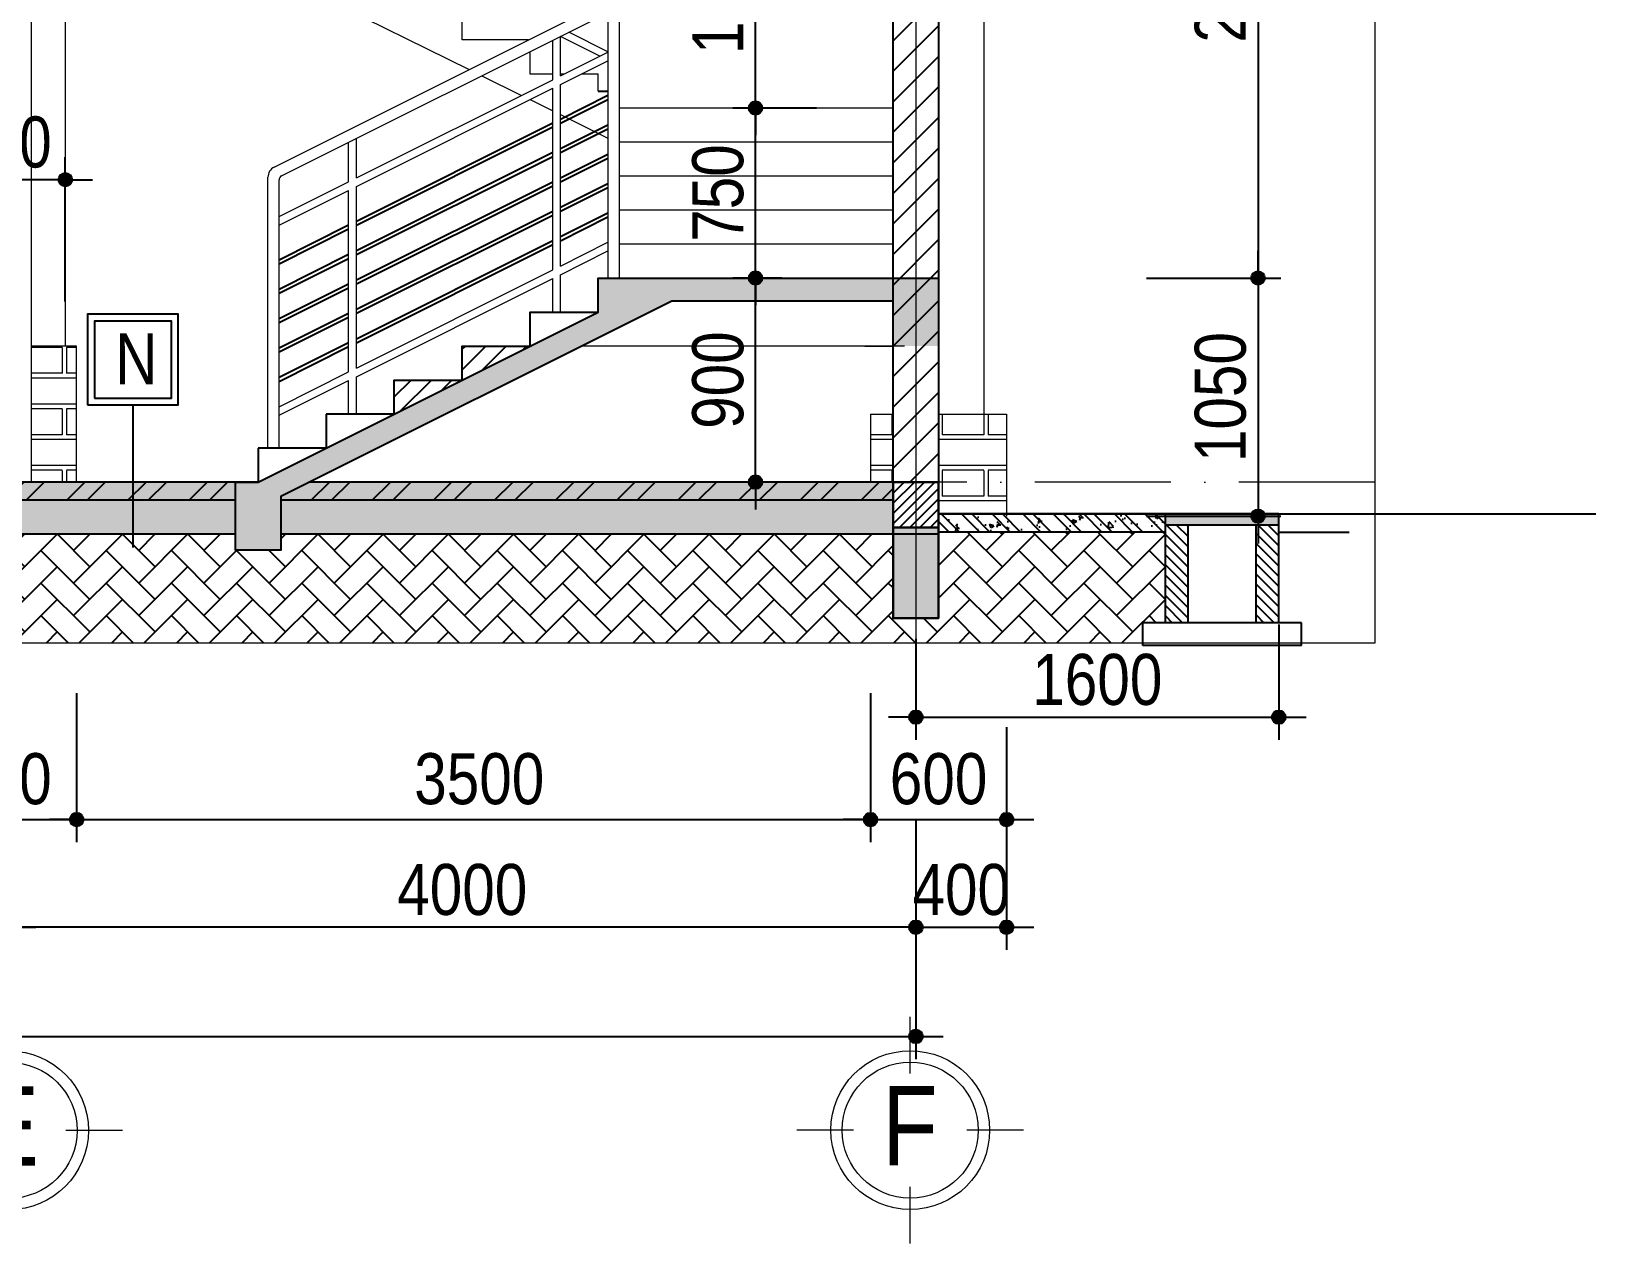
# Model space of a CAD drawing. Extents: x -79995 to 347433, y -157641 to 104789.
# Drawn here: x 83829 to 90726, y -97740 to -92392 of the extents above; entities that cross this region are included whole.
import ezdxf
from ezdxf.enums import TextEntityAlignment as Align

# ---------------------------------------------------------------- set-up
doc = ezdxf.new("R2010")
doc.units = 0
doc.linetypes.add('ACAD_ISO10W100', pattern=[18, 12, -3, 0, -3])
doc.layers.get('DEFPOINTS').update_dxf_attribs({"linetype": 'CONTINUOUS'})
for name, color, linetype in [('009', 251, 'CONTINUOUS'), ('04', 4, 'CONTINUOUS'), ('DIM', 1, 'CONTINUOUS'), ('HACTH', 8, 'CONTINUOUS'), ('TAGS', 60, 'CONTINUOUS'), ('TEXT', 7, 'CONTINUOUS'), ('TUONG', 131, 'CONTINUOUS')]:
    doc.layers.add(name, color=color, linetype=linetype)
for name, color, linetype, lineweight in [('CAY', 84, 'CONTINUOUS', 5), ('HACHT', 8, 'CONTINUOUS', 5), ('NET-THAY', 2, 'CONTINUOUS', 13), ('TEN TRUC', 3, 'CONTINUOUS', 18), ('TRUC', 24, 'CONTINUOUS', 0)]:
    doc.layers.add(name, color=color, linetype=linetype, lineweight=lineweight)
doc.styles.add('HEL-CONDENSE', font='')
doc.styles.add('HELVECONDENSE', font='')
doc.styles.get("Standard").update_dxf_attribs({"font": '', "height": 25})
doc.styles.add('VNI-HELVE-CONDENSEN', font='')
doc.styles.get('HEL-CONDENSE').set_extended_font_data('VNI-Helve-Condense')
doc.styles.get('HELVECONDENSE').set_extended_font_data('VNI-Helve-Condense')
doc.styles.get('Standard').set_extended_font_data('VNI-Helve-Condense')
doc.styles.get('VNI-HELVE-CONDENSEN').set_extended_font_data('VNI-Helve-Condense')
doc.dimstyles.new('D100', dxfattribs={"dimtxt": 225, "dimasz": 1.2, "dimexe": 100, "dimexo": 0, "dimgap": 50, "dimtad": 1, "dimdec": 0, "dimzin": 13, "dimdsep": 46, "dimtxsty": 'HEL-CONDENSE', "dimblk": 'D50', "dimcen": 0, "dimclrd": 1, "dimclre": 1, "dimclrt": 7, "dimadec": 0, "dimazin": 0, "dimtfac": 1, "dimtdec": 0, "dimtmove": 0, "dimatfit": 3, "dimldrblk": 'D50', "dimfxl": 1, "dimtolj": 1, "dimtzin": 13, "dimarcsym": 0})
doc.dimstyles.get("Standard").update_dxf_attribs({"dimtxt": 0.18, "dimasz": 0.18, "dimexe": 0.18, "dimexo": 0.0625, "dimgap": 0.09, "dimtad": 0, "dimtih": 1, "dimtoh": 1, "dimdec": 4, "dimzin": 0, "dimdsep": 46, "dimtxsty": 'Standard', "dimcen": 0.09, "dimadec": 0, "dimazin": 0, "dimtfac": 1, "dimtdec": 4, "dimtofl": 0, "dimtmove": 0, "dimatfit": 3, "dimfxl": 1, "dimtolj": 1, "dimtzin": 0, "dimarcsym": 0})
pattern_1 = [(180, (-1253396.46, -300399.76), (-3e-14, -270.968), [387.35, -19.05]), (180, (-1253396.46, -300514.06), (-3e-14, -270.968), [387.35, -19.05]), (180, (-1253498.06, -300535.25), (-3e-14, -270.968), [184.15, -19.05]), (180, (-1253498.06, -300649.55), (-3e-14, -270.968), [184.15, -19.05]), (270, (-1253396.46, -300399.76), (406.4, -7e-14), [114.3, -156.6672]), (270, (-1253377.4, -300399.76), (406.4, -7e-14), [114.3, -156.6672]), (270, (-1253498.06, -300535.25), (203.2, -4e-14), [114.3, -156.6672]), (270, (-1253479.01, -300535.25), (203.2, -4e-14), [114.3, -156.6672])]

# ---------------------------------------------------------------- blocks, each defined once
blk = doc.blocks.new('D50')
at = {"layer": 'DIM'}
blk.add_hatch(color=256, dxfattribs=at).paths.add_polyline_path([(25, 0, 1), (-25, 0, 1)])
blk.add_line((25, 0), (100, 0), dxfattribs=at)
blk.add_circle((0, 0), 25, dxfattribs=at)
blk = doc.blocks.new('*D1026')
at = {"layer": 'DEFPOINTS', "color": 0, "transparency": 16777216}
for p in [(83728.8, -95869), (87728.8, -95869), (83728.8, -96343.7)]:
    blk.add_point(p, dxfattribs=at)
at = {"layer": 'DIM', "color": 1, "lineweight": -2, "transparency": 16777216}
for p, q in [((83728.8, -95869), (83728.8, -96443.7)), ((87728.8, -95869), (87728.8, -96443.7)), ((87727.6, -96343.7), (83730, -96343.7))]:
    blk.add_line(p, q, dxfattribs=at)
at = {"layer": 'DIM', "color": 1, "lineweight": -2, "transparency": 16777216, "xscale": 1.199999999999999, "yscale": 1.199999999999999, "zscale": 1.199999999999999}
for p, rotation in [((83728.8, -96343.7), 179.9999999999992), ((87728.8, -96343.7), 359.9999999999992)]:
    blk.add_blockref('D50', p, dxfattribs=dict(at, rotation=rotation))
at = {"layer": 'DIM', "color": 7, "transparency": 16777216, "insert": (85728.8, -96178.8), "char_height": 225, "attachment_point": 5, "style": 'HEL-CONDENSE'}
blk.add_mtext('\\A1;4000', dxfattribs=at)
blk = doc.blocks.new('*D1027')
at = {"layer": 'DEFPOINTS', "color": 0, "transparency": 16777216}
for p in [(81728.8, -95869), (83728.8, -95869), (81728.8, -96343.7)]:
    blk.add_point(p, dxfattribs=at)
at = {"layer": 'DIM', "color": 1, "lineweight": -2, "transparency": 16777216}
for p, q in [((81728.8, -95869), (81728.8, -96443.7)), ((83728.8, -95869), (83728.8, -96443.7)), ((83727.6, -96343.7), (81730, -96343.7))]:
    blk.add_line(p, q, dxfattribs=at)
at = {"layer": 'DIM', "color": 1, "lineweight": -2, "transparency": 16777216, "xscale": 1.199999999999999, "yscale": 1.199999999999999, "zscale": 1.199999999999999, "rotation": 180}
blk.add_blockref('D50', (81728.8, -96343.7), dxfattribs=at)
at = {"layer": 'DIM', "color": 1, "lineweight": -2, "transparency": 16777216, "xscale": 1.199999999999999, "yscale": 1.199999999999999, "zscale": 1.199999999999999}
blk.add_blockref('D50', (83728.8, -96343.7), dxfattribs=at)
at = {"layer": 'DIM', "color": 7, "transparency": 16777216, "insert": (82728.8, -96178.8), "char_height": 225, "attachment_point": 5, "style": 'HEL-CONDENSE'}
blk.add_mtext('\\A1;2000', dxfattribs=at)
blk = doc.blocks.new('*D1030')
at = {"layer": 'DEFPOINTS', "color": 0, "transparency": 16777216}
for p in [(72828.8, -95869), (87728.8, -95869), (87728.8, -96825.3)]:
    blk.add_point(p, dxfattribs=at)
at = {"layer": 'DIM', "color": 1, "lineweight": -2, "transparency": 16777216}
for p, q in [((72828.8, -95869), (72828.8, -96925.3)), ((87728.8, -95869), (87728.8, -96925.3)), ((72830, -96825.3), (87727.6, -96825.3))]:
    blk.add_line(p, q, dxfattribs=at)
at = {"layer": 'DIM', "color": 1, "lineweight": -2, "transparency": 16777216, "xscale": 1.199999999999999, "yscale": 1.199999999999999, "zscale": 1.199999999999999, "rotation": 180}
blk.add_blockref('D50', (72828.8, -96825.3), dxfattribs=at)
at = {"layer": 'DIM', "color": 1, "lineweight": -2, "transparency": 16777216, "xscale": 1.199999999999999, "yscale": 1.199999999999999, "zscale": 1.199999999999999}
blk.add_blockref('D50', (87728.8, -96825.3), dxfattribs=at)
at = {"layer": 'DIM', "color": 7, "transparency": 16777216, "insert": (80278.8, -96660.4), "char_height": 225, "attachment_point": 5, "style": 'HEL-CONDENSE'}
blk.add_mtext('\\A1;14900', dxfattribs=at)
blk = doc.blocks.new('A$C206177D3')
at = {"layer": 'TEN TRUC', "ltscale": 1000}
for p, q in [((-36.6, 240.1), (-36.6, 490.1)), ((-286.6, -9.9), (-536.6, -9.9)), ((463.4, -9.9), (213.4, -9.9)), ((-36.6, -509.9), (-36.6, -259.9))]:
    blk.add_line(p, q, dxfattribs=at)
blk.add_circle((-36.6, -9.9), 350, dxfattribs=at)
at = {"layer": 'TEN TRUC', "color": 254, "ltscale": 1000}
blk.add_circle((-36.6, -9.9), 300, dxfattribs=at)
blk = doc.blocks.new('*D1033')
at = {"layer": 'DEFPOINTS', "color": 0, "transparency": 16777216}
for p in [(87728.8, -95869), (88128.8, -95874.9), (88128.8, -96343.7)]:
    blk.add_point(p, dxfattribs=at)
at = {"layer": 'DIM', "color": 1, "lineweight": -2, "transparency": 16777216}
for p, q in [((87728.8, -95869), (87728.8, -96443.7)), ((88128.8, -95874.9), (88128.8, -96443.7)), ((87730, -96343.7), (88127.6, -96343.7))]:
    blk.add_line(p, q, dxfattribs=at)
at = {"layer": 'DIM', "color": 1, "lineweight": -2, "transparency": 16777216, "xscale": 1.199999999999999, "yscale": 1.199999999999999, "zscale": 1.199999999999999, "rotation": 180}
blk.add_blockref('D50', (87728.8, -96343.7), dxfattribs=at)
at = {"layer": 'DIM', "color": 1, "lineweight": -2, "transparency": 16777216, "xscale": 1.199999999999999, "yscale": 1.199999999999999, "zscale": 1.199999999999999}
blk.add_blockref('D50', (88128.8, -96343.7), dxfattribs=at)
at = {"layer": 'DIM', "color": 7, "transparency": 16777216, "insert": (87928.8, -96178.8), "char_height": 225, "attachment_point": 5, "style": 'HEL-CONDENSE'}
blk.add_mtext('\\A1;400', dxfattribs=at)
blk = doc.blocks.new('*D1141')
at = {"layer": 'DEFPOINTS', "color": 0, "linetype": 'Continuous', "transparency": 16777216}
for p in [(88686.1, -90830.7), (88745.5, -93480.7), (89237.2, -93480.7)]:
    blk.add_point(p, dxfattribs=at)
at = {"layer": 'DIM', "color": 1, "linetype": 'Continuous', "lineweight": -2, "transparency": 16777216}
for p, q in [((88686.1, -90830.7), (89337.2, -90830.7)), ((89237.2, -90831.9), (89237.2, -93479.5)), ((88745.5, -93480.7), (89337.2, -93480.7))]:
    blk.add_line(p, q, dxfattribs=at)
at = {"layer": 'DIM', "color": 1, "linetype": 'Continuous', "lineweight": -2, "transparency": 16777216, "xscale": 1.199999999999999, "yscale": 1.199999999999999, "zscale": 1.199999999999999}
for p, rotation in [((89237.2, -90830.7), 90), ((89237.2, -93480.7), 270)]:
    blk.add_blockref('D50', p, dxfattribs=dict(at, rotation=rotation))
at = {"layer": 'DIM', "color": 7, "linetype": 'Continuous', "transparency": 16777216, "insert": (89072.3, -92155.7), "char_height": 225, "attachment_point": 5, "rotation": 90, "style": 'HEL-CONDENSE'}
blk.add_mtext('\\A1;2650', dxfattribs=at)
blk = doc.blocks.new('*D1142')
at = {"layer": 'DEFPOINTS', "color": 0, "linetype": 'Continuous', "transparency": 16777216}
for p in [(88745.5, -93480.7), (88745.5, -94530.7), (89237.2, -94530.7)]:
    blk.add_point(p, dxfattribs=at)
at = {"layer": 'DIM', "color": 1, "linetype": 'Continuous', "lineweight": -2, "transparency": 16777216}
for p, q in [((88745.5, -93480.7), (89337.2, -93480.7)), ((89237.2, -93481.9), (89237.2, -94529.5)), ((88745.5, -94530.7), (89337.2, -94530.7))]:
    blk.add_line(p, q, dxfattribs=at)
at = {"layer": 'DIM', "color": 1, "linetype": 'Continuous', "lineweight": -2, "transparency": 16777216, "xscale": 1.199999999999999, "yscale": 1.199999999999999, "zscale": 1.199999999999999}
for p, rotation in [((89237.2, -93480.7), 90), ((89237.2, -94530.7), 270)]:
    blk.add_blockref('D50', p, dxfattribs=dict(at, rotation=rotation))
at = {"layer": 'DIM', "color": 7, "linetype": 'Continuous', "transparency": 16777216, "insert": (89072.3, -94005.7), "char_height": 225, "attachment_point": 5, "rotation": 90, "style": 'HEL-CONDENSE'}
blk.add_mtext('\\A1;1050', dxfattribs=at)
blk = doc.blocks.new('*D1205')
at = {"layer": 'DEFPOINTS', "color": 0, "linetype": 'Continuous', "transparency": 16777216}
for p in [(87021.6, -93480.7), (87137.8, -93480.7), (87137.8, -94380.7)]:
    blk.add_point(p, dxfattribs=at)
at = {"layer": 'DIM', "color": 1, "linetype": 'Continuous', "lineweight": -2, "transparency": 16777216}
for p, q in [((87137.8, -93480.7), (86921.6, -93480.7)), ((87021.6, -94379.5), (87021.6, -93481.9)), ((87137.8, -94380.7), (86921.6, -94380.7))]:
    blk.add_line(p, q, dxfattribs=at)
at = {"layer": 'DIM', "color": 1, "linetype": 'Continuous', "lineweight": -2, "transparency": 16777216, "xscale": 1.199999999999999, "yscale": 1.199999999999999, "zscale": 1.199999999999999}
for p, rotation in [((87021.6, -93480.7), 90), ((87021.6, -94380.7), 270)]:
    blk.add_blockref('D50', p, dxfattribs=dict(at, rotation=rotation))
at = {"layer": 'DIM', "color": 7, "linetype": 'Continuous', "transparency": 16777216, "insert": (86856.7, -93930.7), "char_height": 225, "attachment_point": 5, "rotation": 90, "style": 'HEL-CONDENSE'}
blk.add_mtext('\\A1;900', dxfattribs=at)
blk = doc.blocks.new('*D1206')
at = {"layer": 'DEFPOINTS', "color": 0, "linetype": 'Continuous', "transparency": 16777216}
for p in [(87021.6, -92730.7), (87290.8, -92730.7), (87137.8, -93480.7)]:
    blk.add_point(p, dxfattribs=at)
at = {"layer": 'DIM', "color": 1, "linetype": 'Continuous', "lineweight": -2, "transparency": 16777216}
for p, q in [((87290.8, -92730.7), (86921.6, -92730.7)), ((87021.6, -93479.5), (87021.6, -92731.9)), ((87137.8, -93480.7), (86921.6, -93480.7))]:
    blk.add_line(p, q, dxfattribs=at)
at = {"layer": 'DIM', "color": 1, "linetype": 'Continuous', "lineweight": -2, "transparency": 16777216, "xscale": 1.199999999999999, "yscale": 1.199999999999999, "zscale": 1.199999999999999}
for p, rotation in [((87021.6, -92730.7), 90), ((87021.6, -93480.7), 270)]:
    blk.add_blockref('D50', p, dxfattribs=dict(at, rotation=rotation))
at = {"layer": 'DIM', "color": 7, "linetype": 'Continuous', "transparency": 16777216, "insert": (86856.7, -93105.7), "char_height": 225, "attachment_point": 5, "rotation": 90, "style": 'HEL-CONDENSE'}
blk.add_mtext('\\A1;750', dxfattribs=at)
blk = doc.blocks.new('*D1207')
at = {"layer": 'DEFPOINTS', "color": 0, "linetype": 'Continuous', "transparency": 16777216}
for p in [(87021.6, -91680.7), (87437.6, -91680.7), (87290.8, -92730.7)]:
    blk.add_point(p, dxfattribs=at)
at = {"layer": 'DIM', "color": 1, "linetype": 'Continuous', "lineweight": -2, "transparency": 16777216}
for p, q in [((87437.6, -91680.7), (86921.6, -91680.7)), ((87021.6, -92729.5), (87021.6, -91681.9)), ((87290.8, -92730.7), (86921.6, -92730.7))]:
    blk.add_line(p, q, dxfattribs=at)
at = {"layer": 'DIM', "color": 1, "linetype": 'Continuous', "lineweight": -2, "transparency": 16777216, "xscale": 1.199999999999999, "yscale": 1.199999999999999, "zscale": 1.199999999999999}
for p, rotation in [((87021.6, -91680.7), 90), ((87021.6, -92730.7), 270)]:
    blk.add_blockref('D50', p, dxfattribs=dict(at, rotation=rotation))
at = {"layer": 'DIM', "color": 7, "linetype": 'Continuous', "transparency": 16777216, "insert": (86856.7, -92205.7), "char_height": 225, "attachment_point": 5, "rotation": 90, "style": 'HEL-CONDENSE'}
blk.add_mtext('\\A1;1050', dxfattribs=at)
blk = doc.blocks.new('*D1237')
at = {"layer": 'DEFPOINTS', "color": 0, "linetype": 'Continuous', "transparency": 16777216}
for p in [(83378.8, -95311.9), (84028.8, -95311.9), (84028.8, -95869)]:
    blk.add_point(p, dxfattribs=at)
at = {"layer": 'DIM', "color": 1, "linetype": 'Continuous', "lineweight": -2, "transparency": 16777216}
for p, q in [((83378.8, -95311.9), (83378.8, -95969)), ((84028.8, -95311.9), (84028.8, -95969)), ((83380, -95869), (84027.6, -95869))]:
    blk.add_line(p, q, dxfattribs=at)
at = {"layer": 'DIM', "color": 1, "linetype": 'Continuous', "lineweight": -2, "transparency": 16777216, "xscale": 1.199999999999999, "yscale": 1.199999999999999, "zscale": 1.199999999999999, "rotation": 180}
blk.add_blockref('D50', (83378.8, -95869), dxfattribs=at)
at = {"layer": 'DIM', "color": 1, "linetype": 'Continuous', "lineweight": -2, "transparency": 16777216, "xscale": 1.199999999999999, "yscale": 1.199999999999999, "zscale": 1.199999999999999}
blk.add_blockref('D50', (84028.8, -95869), dxfattribs=at)
at = {"layer": 'DIM', "color": 7, "linetype": 'Continuous', "transparency": 16777216, "insert": (83703.8, -95690.2), "char_height": 225, "attachment_point": 5, "style": 'HEL-CONDENSE'}
blk.add_mtext('\\A1;650', dxfattribs=at)
blk = doc.blocks.new('*D1238')
at = {"layer": 'DEFPOINTS', "color": 0, "linetype": 'Continuous', "transparency": 16777216}
for p in [(84028.8, -95311.9), (87528.8, -95311.9), (87528.8, -95869)]:
    blk.add_point(p, dxfattribs=at)
at = {"layer": 'DIM', "color": 1, "linetype": 'Continuous', "lineweight": -2, "transparency": 16777216}
for p, q in [((84028.8, -95311.9), (84028.8, -95969)), ((87528.8, -95311.9), (87528.8, -95969)), ((84030, -95869), (87527.6, -95869))]:
    blk.add_line(p, q, dxfattribs=at)
at = {"layer": 'DIM', "color": 1, "linetype": 'Continuous', "lineweight": -2, "transparency": 16777216, "xscale": 1.199999999999999, "yscale": 1.199999999999999, "zscale": 1.199999999999999, "rotation": 180}
blk.add_blockref('D50', (84028.8, -95869), dxfattribs=at)
at = {"layer": 'DIM', "color": 1, "linetype": 'Continuous', "lineweight": -2, "transparency": 16777216, "xscale": 1.199999999999999, "yscale": 1.199999999999999, "zscale": 1.199999999999999}
blk.add_blockref('D50', (87528.8, -95869), dxfattribs=at)
at = {"layer": 'DIM', "color": 7, "linetype": 'Continuous', "transparency": 16777216, "insert": (85803.8, -95690.2), "char_height": 225, "attachment_point": 5, "style": 'HEL-CONDENSE'}
blk.add_mtext('\\A1;3500', dxfattribs=at)
blk = doc.blocks.new('*D1239')
at = {"layer": 'DEFPOINTS', "color": 0, "linetype": 'Continuous', "transparency": 16777216}
for p in [(87528.8, -95311.9), (88128.8, -95461.9), (88128.8, -95869)]:
    blk.add_point(p, dxfattribs=at)
at = {"layer": 'DIM', "color": 1, "linetype": 'Continuous', "lineweight": -2, "transparency": 16777216}
for p, q in [((87528.8, -95311.9), (87528.8, -95969)), ((88128.8, -95461.9), (88128.8, -95969)), ((87530, -95869), (88127.6, -95869))]:
    blk.add_line(p, q, dxfattribs=at)
at = {"layer": 'DIM', "color": 1, "linetype": 'Continuous', "lineweight": -2, "transparency": 16777216, "xscale": 1.199999999999999, "yscale": 1.199999999999999, "zscale": 1.199999999999999, "rotation": 180}
blk.add_blockref('D50', (87528.8, -95869), dxfattribs=at)
at = {"layer": 'DIM', "color": 1, "linetype": 'Continuous', "lineweight": -2, "transparency": 16777216, "xscale": 1.199999999999999, "yscale": 1.199999999999999, "zscale": 1.199999999999999}
blk.add_blockref('D50', (88128.8, -95869), dxfattribs=at)
at = {"layer": 'DIM', "color": 7, "linetype": 'Continuous', "transparency": 16777216, "insert": (87828.8, -95690.2), "char_height": 225, "attachment_point": 5, "style": 'HEL-CONDENSE'}
blk.add_mtext('\\A1;600', dxfattribs=at)
blk = doc.blocks.new('*D1300')
at = {"layer": 'DEFPOINTS', "color": 0, "linetype": 'Continuous', "transparency": 16777216}
for p in [(83428.8, -93047), (83428.8, -93584.1), (83978.8, -93584.1)]:
    blk.add_point(p, dxfattribs=at)
at = {"layer": 'DIM', "color": 1, "linetype": 'Continuous', "lineweight": -2, "transparency": 16777216}
for p, q in [((83428.8, -93584.1), (83428.8, -92947)), ((83978.8, -93584.1), (83978.8, -92947)), ((83977.6, -93047), (83430, -93047))]:
    blk.add_line(p, q, dxfattribs=at)
at = {"layer": 'DIM', "color": 1, "linetype": 'Continuous', "lineweight": -2, "transparency": 16777216, "xscale": 1.199999999999999, "yscale": 1.199999999999999, "zscale": 1.199999999999999, "rotation": 180}
blk.add_blockref('D50', (83428.8, -93047), dxfattribs=at)
at = {"layer": 'DIM', "color": 1, "linetype": 'Continuous', "lineweight": -2, "transparency": 16777216, "xscale": 1.199999999999999, "yscale": 1.199999999999999, "zscale": 1.199999999999999}
blk.add_blockref('D50', (83978.8, -93047), dxfattribs=at)
at = {"layer": 'DIM', "color": 7, "linetype": 'Continuous', "transparency": 16777216, "insert": (83703.8, -92882.1), "char_height": 225, "attachment_point": 5, "style": 'HEL-CONDENSE'}
blk.add_mtext('\\A1;550', dxfattribs=at)
blk = doc.blocks.new('A$C48452AB6')
at = {"layer": 'TAGS'}
blk.add_lwpolyline([(-218.8, -167.6), (181.2, -167.6), (181.2, 232.4), (-218.8, 232.4)], close=True, dxfattribs=at)
at = {"layer": 'TAGS', "color": 8}
blk.add_lwpolyline([(-188.8, -137.6), (151.2, -137.6), (151.2, 202.4), (-188.8, 202.4)], close=True, dxfattribs=at)
at = {"layer": 'TAGS', "style": 'HELVECONDENSE'}
blk.add_attdef('DSFA', (-189, -76.2), '', height=225, dxfattribs=at)
blk = doc.blocks.new('*D1333')
at = {"layer": '009', "color": 1, "lineweight": -2, "transparency": 16777216}
for p, q in [((89328.8, -95008.2), (89328.8, -95517.3)), ((87728.8, -95071.8), (87728.8, -95517.3)), ((87730, -95417.3), (89327.6, -95417.3))]:
    blk.add_line(p, q, dxfattribs=at)
at = {"layer": 'DEFPOINTS', "color": 0, "transparency": 16777216}
for p in [(89328.8, -95008.2), (87728.8, -95071.8), (89328.8, -95417.3)]:
    blk.add_point(p, dxfattribs=at)
at = {"layer": '009', "color": 1, "lineweight": -2, "transparency": 16777216, "xscale": 1.199999999999999, "yscale": 1.199999999999999, "zscale": 1.199999999999999, "rotation": 180}
blk.add_blockref('D50', (87728.8, -95417.3), dxfattribs=at)
at = {"layer": '009', "color": 1, "lineweight": -2, "transparency": 16777216, "xscale": 1.199999999999999, "yscale": 1.199999999999999, "zscale": 1.199999999999999}
blk.add_blockref('D50', (89328.8, -95417.3), dxfattribs=at)
at = {"layer": '009', "color": 7, "transparency": 16777216, "insert": (88528.8, -95252.4), "char_height": 225, "attachment_point": 5, "style": 'HEL-CONDENSE'}
blk.add_mtext('\\A1;1600', dxfattribs=at)

msp = doc.modelspace()

# ---------------------------------------------------------------- hatches: boundary and pattern name
at = {"layer": '009'}
h = msp.add_hatch(dxfattribs=at)
h.set_pattern_fill('ANSI31', color=256, scale=30, style=0)
h.set_pattern_definition([(45, (-1253396.46, -300869.02), (-67.351921, 67.351921), [])])
h.paths.add_polyline_path([(87728.751, -90830.733), (87628.751, -90830.733), (87628.751, -91680.733), (87728.751, -91680.733)])
h.paths.add_polyline_path([(87828.751, -90830.733), (87728.751, -90830.733), (87728.751, -91680.733), (87828.751, -91680.733)])
h.paths.add_polyline_path([(87828.751, -90620.733), (87728.751, -90470.733), (87728.751, -90730.733), (87828.751, -90730.733)])
h.paths.add_polyline_path([(87728.751, -91855.733), (87628.751, -92030.733), (87628.751, -93480.733), (87728.751, -93480.733)])
h.paths.add_polyline_path([(87828.751, -92030.733), (87728.751, -91855.733), (87728.751, -93480.733), (87828.751, -93480.733)])
h.paths.add_polyline_path([(87828.751, -93480.733), (87728.751, -93480.733), (87728.751, -94380.733), (87828.751, -94380.733)])
h.paths.add_polyline_path([(87728.751, -93480.733), (87628.751, -93480.733), (87628.751, -94080.733), (87628.751, -94380.733), (87728.751, -94380.733)])
h = msp.add_hatch(dxfattribs=at)
h.set_pattern_fill('ANSI31', color=256, scale=20, style=0)
h.set_pattern_definition([(45, (-1253396.46, -300869.024), (-44.9012806, 44.9012806), [])])
h.paths.add_polyline_path([(85728.751, -93930.733), (85428.751, -93930.733), (85428.751, -94080.733)])
h.paths.add_polyline_path([(86028.751, -93780.733), (85728.751, -93780.733), (85728.751, -93930.733)])
h = msp.add_hatch(dxfattribs=at)
h.set_pattern_fill('AR-CONC', color=256, style=0)
h.set_pattern_definition([(50, (-1253396.46, -300869.02), (182.184669, -15.939086), [19.05, -209.55]), (355, (-1253396.46, -300869.02), (-35.242826, 191.056643), [15.24, -167.64]), (100.451, (-1253381.28, -300870.35), (146.942502, 175.116688), [16.19, -178.09]), (46.1842, (-1253396.46, -300818.22), (271.07904, -42.042328), [28.575, -314.325]), (96.6356, (-1253373.87, -300821.73), (237.404234, 247.425556), [24.285, -267.135]), (351.184, (-1253396.46, -300818.22), (237.404606, 247.42512), [22.86, -251.46]), (21, (-1253371.06, -300830.92), (151.61488, -102.265519), [19.05, -209.55]), (326, (-1253371.06, -300830.92), (61.802028, 184.187966), [15.24, -167.64]), (71.4514, (-1253358.43, -300839.45), (213.41649, 81.922858), [16.19, -178.09]), (37.5, (-1253396.46, -300869.024), (3.0886033, 84.555039), [0, -165.608, 0, -170.18, 0, -168.275]), (7.5, (-1253396.46, -300869.02), (66.8196625, 100.180575), [0, -97.028, 0, -161.798, 0, -64.135]), (327.5, (-1253453.104, -300869.024), (135.590595, -5.728744), [0, -63.5, 0, -198.12, 0, -262.89]), (317.5, (-1253478.5, -300869.02), (148.129181, 25.426491), [0, -82.55, 0, -131.572, 0, -186.69])])
h.paths.add_polyline_path([(79632.896, -94380.733), (77828.751, -94380.733), (77828.751, -94460.733), (79632.896, -94460.733)])
h.paths.add_polyline_path([(81728.751, -94380.733), (79632.896, -94380.733), (79632.896, -94460.733), (81728.751, -94460.733)])
h.paths.add_polyline_path([(83728.751, -94380.733), (81728.751, -94380.733), (81728.751, -94460.733), (83728.751, -94460.733)])
h.paths.add_polyline_path([(84277.062, -94380.733), (83728.751, -94380.733), (83728.751, -94460.733), (84277.062, -94460.733)])
h.paths.add_polyline_path([(84728.751, -94380.733), (84277.062, -94380.733), (84277.062, -94460.733), (84728.751, -94460.733)])
h.paths.add_polyline_path([(87628.751, -94380.733), (85052.358, -94380.733), (84928.751, -94442.537), (84928.751, -94460.733), (87628.751, -94460.733)])
h = msp.add_hatch(dxfattribs=at)
h.set_pattern_fill('ANSI32', color=256, scale=20, style=0)
h.set_pattern_definition([(45, (-1253396.46, -300869.02), (-134.703842, 134.703842), []), (45, (-1253306.66, -300869.02), (-134.703842, 134.703842), [])])
h.paths.add_polyline_path([(79632.896, -94380.733), (77828.751, -94380.733), (77828.751, -94460.733), (79632.896, -94460.733)])
h.paths.add_polyline_path([(81728.751, -94380.733), (79632.896, -94380.733), (79632.896, -94460.733), (81728.751, -94460.733)])
h.paths.add_polyline_path([(83728.751, -94380.733), (81728.751, -94380.733), (81728.751, -94460.733), (83728.751, -94460.733)])
h.paths.add_polyline_path([(84277.062, -94380.733), (83728.751, -94380.733), (83728.751, -94460.733), (84277.062, -94460.733)])
h.paths.add_polyline_path([(84728.751, -94380.733), (84277.062, -94380.733), (84277.062, -94460.733), (84728.751, -94460.733)])
h.paths.add_polyline_path([(87628.751, -94380.733), (85052.358, -94380.733), (84928.751, -94442.537), (84928.751, -94460.733), (87628.751, -94460.733)])
h = msp.add_hatch(dxfattribs=at)
h.set_pattern_fill('ANSI31', color=256, scale=10, style=0)
h.set_pattern_definition([(45, (-1211573.478, -300869.024), (-22.4506403, 22.4506403), [])])
h.paths.add_polyline_path([(87728.751, -94380.733), (87628.751, -94380.733), (87628.751, -94580.733), (87728.751, -94580.733)])
h.paths.add_polyline_path([(87828.751, -94380.733), (87728.751, -94380.733), (87728.751, -94580.733), (87828.751, -94580.733)])
h = msp.add_hatch(dxfattribs=at)
h.set_pattern_fill('AR-SAND', color=256, scale=2, style=0)
h.set_pattern_definition([(37.5, (-1253396.46, -300869.02), (-3.2000626, 97.8826475), [0, -77.216, 0, -86.36, 0, -82.55]), (7.5, (-1253396.46, -300869.02), (89.904657, 143.36502), [0, -41.656, 0, -69.596, 0, -26.67]), (327.5, (-1253458.95, -300869.02), (158.198474, 0.287437), [0, -25.4, 0, -91.44, 0, -119.38]), (317.5, (-1253458.95, -300869.02), (152.71129, 44.585865), [0, -12.7, 0, -59.944, 0, -68.58])])
h.paths.add_polyline_path([(79632.896, -94460.733), (77828.751, -94460.733), (77828.751, -94580.733), (77828.751, -94610.733), (79632.896, -94610.733)])
h.paths.add_polyline_path([(81728.751, -94460.733), (79632.896, -94460.733), (79632.896, -94610.733), (81728.751, -94610.733)])
h.paths.add_polyline_path([(83728.751, -94460.733), (81728.751, -94460.733), (81728.751, -94610.733), (83728.751, -94610.733)])
h.paths.add_polyline_path([(84277.062, -94460.733), (83728.751, -94460.733), (83728.751, -94610.733), (84277.062, -94610.733)])
h.paths.add_polyline_path([(84728.751, -94460.733), (84277.062, -94460.733), (84277.062, -94610.733), (84728.751, -94610.733)])
h.paths.add_polyline_path([(87628.751, -94580.733), (87628.751, -94460.733), (84928.751, -94460.733), (84928.751, -94610.733), (87628.751, -94610.733)])
h = msp.add_hatch(dxfattribs=at)
h.set_pattern_fill('AR-CONC', color=256, style=0)
h.set_pattern_definition([(130, (1387030.98, -300859.02), (-182.184669, -15.939086), [19.05, -209.55]), (185, (1387030.98, -300859.02), (35.242826, 191.056643), [15.24, -167.64]), (79.549, (1387015.8, -300860.35), (-146.942502, 175.116688), [16.19, -178.09]), (133.8158, (1387030.98, -300808.22), (-271.07904, -42.042328), [28.575, -314.325]), (83.3644, (1387008.4, -300811.73), (-237.404234, 247.425556), [24.285, -267.135]), (188.816, (1387030.98, -300808.22), (-237.404606, 247.42512), [22.86, -251.46]), (159, (1387005.58, -300820.92), (-151.61488, -102.265519), [19.05, -209.55]), (214, (1387005.58, -300820.92), (-61.802028, 184.187966), [15.24, -167.64]), (108.5486, (1386992.95, -300829.45), (-213.41649, 81.922858), [16.19, -178.09]), (142.5, (1387030.98, -300859.024), (-3.0886033, 84.555039), [0, -165.608, 0, -170.18, 0, -168.275]), (172.5, (1387030.98, -300859.02), (-66.8196625, 100.180575), [0, -97.028, 0, -161.798, 0, -64.135]), (212.5, (1387087.62, -300859.024), (-135.590595, -5.728744), [0, -63.5, 0, -198.12, 0, -262.89]), (222.5, (1387113.02, -300859.02), (-148.129181, 25.426491), [0, -82.55, 0, -131.572, 0, -186.69])])
h.paths.add_polyline_path([(87828.751, -94520.733), (88828.751, -94520.733), (88828.751, -94600.733), (87828.751, -94600.733), (87828.751, -94570.733)])
h = msp.add_hatch(dxfattribs=at)
h.set_pattern_fill('ANSI32', color=256, scale=10, style=0)
h.set_pattern_definition([(135, (1387030.98, -300859.02), (67.351921, 67.351921), []), (135, (1386986.08, -300859.02), (67.351921, 67.351921), [])])
h.paths.add_polyline_path([(87828.751, -94520.733), (88828.751, -94520.733), (88828.751, -94600.733), (87828.751, -94600.733), (87828.751, -94570.733)])
h = msp.add_hatch(dxfattribs=at)
h.set_pattern_fill('AR-HBONE', color=256, style=0)
h.set_pattern_definition([(45, (-1253396.46, -300869.02), (1e-14, 143.684098), [304.8, -101.6]), (135, (-1253324.62, -300797.18), (1e-14, 143.684098), [304.8, -101.6])])
h.paths.add_polyline_path([(87628.751, -94610.733), (84928.751, -94610.733), (84928.751, -94680.733), (84728.751, -94680.733), (84728.751, -94610.733), (83728.751, -94610.733), (83728.751, -95088.924), (87728.751, -95088.924), (87728.751, -94980.733), (87628.751, -94980.733)])
h.paths.add_polyline_path([(88828.751, -94600.733), (87828.751, -94600.733), (87828.751, -94610.733), (87828.751, -94980.733), (87728.751, -94980.733), (87728.751, -95088.924), (88728.751, -95088.924), (88728.751, -95000.733), (88828.751, -95000.733)])
h = msp.add_hatch(dxfattribs=at)
h.set_pattern_fill('ANSI31', color=256, scale=10, style=0)
h.set_pattern_definition([(135, (1387030.98, -300859.024), (22.4506403, 22.4506403), [])])
h.paths.add_polyline_path([(89228.751, -95000.733), (89328.751, -95000.733), (89328.751, -94570.733), (89228.751, -94570.733)])
h.paths.add_polyline_path([(88928.751, -94570.733), (88828.751, -94570.733), (88828.751, -95000.733), (88928.751, -95000.733)])
at = {"layer": '04'}
for points in [[(84928.751, -94442.537), (86652.358, -93580.733), (87628.751, -93580.733), (87628.751, -93480.733), (86328.751, -93480.733), (86328.751, -93630.733), (84828.751, -94380.733), (84728.751, -94380.733), (84728.751, -94680.733), (84928.751, -94680.733)], [(88828.751, -94520.733), (88828.751, -94570.733), (89328.751, -94570.733), (89328.751, -94520.733)]]:
    msp.add_hatch(color=256, dxfattribs=at).paths.add_polyline_path(points)
h = msp.add_hatch(color=256, dxfattribs=at)
h.paths.add_polyline_path([(87728.751, -94580.733), (87628.751, -94580.733), (87628.751, -94980.733), (87728.751, -94980.733)])
h.paths.add_polyline_path([(87828.751, -94580.733), (87728.751, -94580.733), (87728.751, -94980.733), (87828.751, -94980.733)])
h = msp.add_hatch(color=256, dxfattribs=at)
h.paths.add_polyline_path([(87728.751, -94580.733), (87828.751, -94580.733), (87828.751, -94980.733), (87728.751, -94980.733)])
h.paths.add_polyline_path([(87628.751, -94580.733), (87728.751, -94580.733), (87728.751, -94980.733), (87628.751, -94980.733)])
at = {"layer": 'HACHT'}
h = msp.add_hatch(dxfattribs=at)
h.set_pattern_fill('AR-BRELM', color=256, scale=2, angle=180, style=0)
h.set_pattern_definition(pattern_1)
h.paths.add_polyline_path([(84028.751, -94380.733), (84028.751, -93780.733), (83828.751, -93780.733), (83828.751, -94380.733)])
h.paths.add_polyline_path([(83378.751, -93780.733), (83378.751, -94380.733), (83628.751, -94380.733), (83628.751, -93780.733)])
h = msp.add_hatch(dxfattribs=at)
h.set_pattern_fill('AR-BRELM', color=256, scale=2, angle=180, style=0)
h.set_pattern_definition(pattern_1)
h.paths.add_polyline_path([(87628.751, -94080.733), (87528.751, -94080.733), (87528.751, -94380.733), (87628.751, -94380.733)])
h.paths.add_polyline_path([(88128.751, -94080.733), (87828.751, -94080.733), (87828.751, -94380.733), (88128.751, -94380.733)])
h = msp.add_hatch(dxfattribs=at)
h.set_pattern_fill('AR-BRELM', color=256, scale=2, angle=180, style=0)
h.set_pattern_definition(pattern_1)
h.paths.add_polyline_path([(88128.751, -94530.733), (88128.751, -94380.733), (87828.751, -94380.733), (87828.751, -94530.733)])

# ---------------------------------------------------------------- linework, layer by layer
at = {"layer": '009'}
for p, q in [((86328.751, -92655.733), (86371.251, -92655.733)), ((87828.751, -94520.733), (90726.064, -94520.733))]:
    msp.add_line(p, q, dxfattribs=at)
at = {"layer": '04'}
for p, q in [((85428.751, -94080.733), (85128.751, -94080.733)), ((85128.751, -94080.733), (85128.751, -94230.733)), ((85128.751, -94230.733), (84828.751, -94230.733)), ((84828.751, -94230.733), (84828.751, -94380.733)), ((84828.751, -94380.733), (77728.751, -94380.733)), ((87828.751, -94380.733), (85052.358, -94380.733)), ((84728.751, -94460.733), (77828.751, -94460.733)), ((87628.751, -94460.733), (84928.751, -94460.733)), ((89328.751, -94520.733), (87828.751, -94520.733)), ((88828.751, -95000.733), (88828.751, -94520.733)), ((89328.751, -95000.733), (89328.751, -94520.733)), ((84728.751, -94610.733), (68709.007, -94610.733)), ((87828.751, -94610.733), (84928.751, -94610.733)), ((88828.751, -94600.733), (87828.751, -94600.733)), ((89328.751, -94570.733), (88828.751, -94570.733)), ((88928.751, -95000.733), (88928.751, -94570.733)), ((89228.751, -95000.733), (89228.751, -94570.733)), ((88728.751, -95100.733), (88728.751, -95000.733)), ((89428.751, -95100.733), (89428.751, -95000.733))]:
    msp.add_line(p, q, dxfattribs=at)
msp.add_lwpolyline([(84928.751, -94442.537), (84928.751, -94680.733), (84728.751, -94680.733), (84728.751, -94380.733), (84828.751, -94380.733)], dxfattribs=at)
for points in [[(87828.751, -94580.733), (87628.751, -94580.733), (87628.751, -94380.733), (87828.751, -94380.733)], [(87628.751, -94580.733), (87828.751, -94580.733), (87828.751, -94380.733), (87628.751, -94380.733)]]:
    msp.add_lwpolyline(points, close=True, dxfattribs=at)
at = {"layer": 'CAY'}
for p, q in [((87628.751, -94530.733), (87628.751, -94610.733)), ((87628.751, -94530.733), (87628.751, -94610.733)), ((87828.751, -94530.733), (87828.751, -94610.733)), ((87828.751, -94530.733), (87828.751, -94610.733))]:
    msp.add_line(p, q, dxfattribs=at)
at = {"layer": 'HACTH'}
for points in [[(86161.858, -92779.253), (86371.251, -92674.556)], [(86161.858, -92797.142), (86371.251, -92692.445)], [(85261.858, -93229.253), (86127.858, -92796.253)], [(85261.858, -93247.142), (86127.858, -92814.142)], [(86161.858, -92908.945), (86371.251, -92804.248)], [(86161.858, -92926.833), (86371.251, -92822.137)], [(85261.858, -93358.945), (86127.858, -92925.945)], [(85261.858, -93376.833), (86127.858, -92943.833)], [(86161.858, -93038.637), (86371.251, -92933.94)], [(86161.858, -93056.525), (86371.251, -92951.828)], [(85261.858, -93488.637), (86127.858, -93055.637)], [(85261.858, -93506.525), (86127.858, -93073.525)], [(86161.858, -93168.329), (86371.251, -93063.632)], [(86161.858, -93186.217), (86371.251, -93081.52)], [(84921.202, -93399.581), (85227.858, -93246.253)], [(85261.858, -93618.329), (86127.858, -93185.329)], [(85261.858, -93636.217), (86127.858, -93203.217)], [(86161.858, -93298.021), (86371.251, -93193.324)], [(86161.858, -93315.909), (86371.251, -93211.212)], [(84921.202, -93417.469), (85227.858, -93264.142)], [(85261.858, -93748.021), (86127.858, -93315.021)], [(84921.202, -93529.273), (85227.858, -93375.945)], [(85261.858, -93765.909), (86127.858, -93332.909)], [(84921.202, -93547.161), (85227.858, -93393.833)], [(84921.202, -93658.965), (85227.858, -93505.637)], [(84921.202, -93676.853), (85227.858, -93523.525)], [(84921.202, -93788.657), (85227.858, -93635.329)], [(84921.202, -93806.545), (85227.858, -93653.217)], [(84921.202, -93918.349), (85227.858, -93765.021)], [(84921.202, -93936.237), (85227.858, -93782.909)]]:
    msp.add_lwpolyline(points, dxfattribs=at)
at = {"layer": 'NET-THAY'}
for p, q in [((88028.751, -84480.733), (88028.751, -94080.733)), ((83828.751, -91780.733), (83828.751, -94380.733)), ((83978.751, -91780.733), (83978.751, -93780.733)), ((84180.145, -91780.733), (85759.951, -92561.358)), ((86420.251, -92188.166), (86420.251, -93480.733)), ((84899.841, -92991.414), (86315.973, -92283.348)), ((84932.257, -93029.989), (86364.973, -92313.631)), ((86371.251, -92310.492), (86371.251, -93480.733)), ((86161.858, -92588.82), (86161.858, -92415.189)), ((86127.858, -92605.82), (86127.858, -92432.189)), ((85815.059, -92588.588), (85989.716, -92674.891)), ((86161.858, -93427.713), (86161.858, -92626.833)), ((86027.953, -92693.786), (86127.858, -92743.151)), ((86127.858, -93444.713), (86127.858, -92643.833)), ((86161.858, -92759.951), (86371.251, -92863.418)), ((87628.751, -92730.733), (86420.251, -92730.733)), ((85227.858, -93055.82), (85227.858, -92882.189)), ((85261.858, -93038.82), (85261.858, -92865.189)), ((87628.751, -92880.733), (86420.251, -92880.733)), ((84872.202, -94230.733), (84872.202, -93036.135)), ((87628.751, -93030.733), (86420.251, -93030.733)), ((84921.202, -94230.733), (84921.202, -93047.878)), ((85227.858, -93894.713), (85227.858, -93093.833)), ((85261.858, -93877.713), (85261.858, -93076.833)), ((87628.751, -93180.733), (86420.251, -93180.733)), ((87628.751, -93330.733), (86420.251, -93330.733)), ((86127.858, -93630.733), (86127.858, -93482.726)), ((86161.858, -93630.733), (86161.858, -93465.726)), ((87678.751, -93780.733), (86252.358, -93780.733)), ((87503.751, -93780.733), (87628.751, -93780.733)), ((85227.858, -94080.733), (85227.858, -93932.726)), ((85261.858, -94080.733), (85261.858, -93915.726)), ((87528.751, -94080.733), (87528.751, -94380.733)), ((87528.751, -94080.733), (87628.751, -94080.733)), ((87828.751, -94080.733), (88128.751, -94080.733)), ((88128.751, -94080.733), (88128.751, -94530.733))]:
    msp.add_line(p, q, dxfattribs=at)
for points in [[(86021.202, -92430.733), (85728.751, -92430.733), (85728.751, -92280.733), (85428.751, -92280.733), (85428.751, -92130.733), (85128.751, -92130.733), (85128.751, -91980.733), (84828.751, -91980.733), (84828.751, -91830.733), (84528.751, -91830.733), (84528.751, -91680.733), (84152.358, -91680.733)], [(86334.899, -92502.3), (86161.268, -92415.484)], [(86371.251, -92482.463), (86199.281, -92396.477)], [(86127.858, -92580.733), (86028.751, -92580.733), (86028.751, -92481.742)], [(86161.858, -92588.82), (86371.251, -92484.123)], [(86161.858, -92626.833), (86371.251, -92522.137)], [(85261.858, -93038.82), (86127.858, -92605.82)], [(86178.032, -92580.733), (86161.858, -92580.733)], [(86328.751, -92655.733), (86328.751, -92580.733), (86254.058, -92580.733)], [(85261.858, -93076.833), (86127.858, -92643.833)], [(84921.202, -93209.148), (85227.858, -93055.82)], [(84921.202, -93247.161), (85227.858, -93093.833)], [(86161.858, -93427.713), (86371.251, -93323.016)], [(86161.858, -93465.726), (86371.251, -93361.029)], [(85261.858, -93877.713), (86127.858, -93444.713)], [(85261.858, -93915.726), (86127.858, -93482.726)], [(84028.751, -94380.733), (84028.751, -93780.733), (83828.751, -93780.733)], [(84921.202, -94048.041), (85227.858, -93894.713)], [(84921.202, -94086.054), (85227.858, -93932.726)]]:
    msp.add_lwpolyline(points, dxfattribs=at)
for centre, radius in [((84922.202, -93036.135), 50), ((84941.202, -93047.878), 20)]:
    msp.add_arc(centre, radius, 116.5650512, 180, dxfattribs=at)
at = {"layer": 'TEXT'}
msp.add_line((84277.062, -94040.198), (84277.062, -94668.432), dxfattribs=at)
at = {"layer": 'TRUC', "linetype": 'ACAD_ISO10W100', "ltscale": 50}
for p, q in [((84828.751, -94380.733), (68709.007, -94380.733)), ((89753.351, -94380.733), (85052.358, -94380.733))]:
    msp.add_line(p, q, dxfattribs=at)
at = {"layer": 'TRUC', "linetype": 'ACAD_ISO10W100', "ltscale": 0.2}
msp.add_lwpolyline([(89753.351, -80836.552), (68709.007, -80836.552), (68709.007, -95088.924), (89753.351, -95088.924)], close=True, dxfattribs=at)
msp.add_lwpolyline([(87728.751, -80836.552), (87728.751, -95088.924)], dxfattribs=at)
at = {"layer": 'TUONG', "color": 4}
for p, q in [((87828.751, -93630.733), (87828.751, -94080.733)), ((84928.751, -94530.733), (84928.751, -94680.733)), ((89428.751, -95000.733), (88728.751, -95000.733)), ((89428.751, -95100.733), (88728.751, -95100.733))]:
    msp.add_line(p, q, dxfattribs=at)
for points in [[(87628.751, -94080.733), (87628.751, -90320.733)], [(87828.751, -90830.733), (87828.751, -94380.733)], [(85428.751, -94080.733), (85428.751, -93930.733), (85728.751, -93930.733), (85728.751, -93780.733), (86028.751, -93780.733), (86028.751, -93630.733), (86328.751, -93630.733), (86328.751, -93480.733), (87828.751, -93480.733)], [(84928.751, -94442.537), (86652.358, -93580.733), (87628.751, -93580.733)], [(84828.751, -94380.733), (86328.751, -93630.733)], [(87628.751, -94380.733), (87628.751, -94080.733)], [(89328.751, -94600.733), (89638.488, -94600.733)]]:
    msp.add_lwpolyline(points, dxfattribs=at)
for points in [[(87628.751, -94980.733), (87828.751, -94980.733), (87828.751, -94580.733), (87628.751, -94580.733)], [(87828.751, -94980.733), (87628.751, -94980.733), (87628.751, -94580.733), (87828.751, -94580.733)]]:
    msp.add_lwpolyline(points, close=True, dxfattribs=at)
at = {"layer": 'TUONG'}
msp.add_trace([(87628.751, -93780.733), (87828.751, -93780.733), (87628.751, -93480.733), (87828.751, -93480.733)], dxfattribs=at)

# ---------------------------------------------------------------- block references
at = {"layer": 'TAGS'}
ref = msp.add_blockref('A$C48452AB6', (84295.844, -93872.588), dxfattribs=at)
ref.add_attrib('DSFA', 'N', (84199.03, -93949.741), dxfattribs={"height": 225, "style": 'HELVECONDENSE'})
at = {"layer": 'TAGS', "ltscale": 1000}
ref = msp.add_blockref('A$C206177D3', (83767.419, -97229.749), dxfattribs=at)
ref.add_attrib('A', 'E', dxfattribs={"color": 7, "ltscale": 1000, "height": 350, "style": 'VNI-HELVE-CONDENSEN'}).set_placement((83729.115, -97395.387), align=Align.CENTER)
ref = msp.add_blockref('A$C206177D3', (87740.373, -97228.635), dxfattribs=at)
ref.add_attrib('A', 'F', dxfattribs={"color": 7, "ltscale": 1000, "height": 350, "style": 'VNI-HELVE-CONDENSEN'}).set_placement((87702.069, -97394.273), align=Align.CENTER)

# ---------------------------------------------------------------- dimensions: what is measured, and where the dimension line sits
at = {"layer": '009'}
dim = msp.add_linear_dim(base=(89328.751, -95417.269), p1=(87728.751, -95071.841), p2=(89328.751, -95008.186), dimstyle='D100', dxfattribs=at)
dim.commit()
dim.dimension.update_dxf_attribs({"geometry": '*D1333', "text_midpoint": (88528.751, -95252.369)})
at = {"layer": 'DIM', "linetype": 'Continuous'}
for base, p1, p2, picture, middle in [((89237.153, -93480.733), (88686.104, -90830.733), (88745.452, -93480.733), '*D1141', (89072.253, -92155.733)), ((87021.579, -91680.733), (87290.786, -92730.733), (87437.584, -91680.733), '*D1207', (86856.679, -92205.733)), ((87021.579, -92730.733), (87137.782, -93480.733), (87290.786, -92730.733), '*D1206', (86856.679, -93105.733)), ((89237.153, -94530.733), (88745.452, -93480.733), (88745.452, -94530.733), '*D1142', (89072.253, -94005.733))]:
    dim = msp.add_linear_dim(base=base, p1=p1, p2=p2, angle=90, dimstyle='D100', override={"dimtmove": 1}, dxfattribs=at)
    dim.commit()
    dim.dimension.update_dxf_attribs({"geometry": picture, "text_midpoint": middle})
dim = msp.add_linear_dim(base=(83428.751, -93047.035), p1=(83978.751, -93584.088), p2=(83428.751, -93584.088), dimstyle='D100', dxfattribs=at)
dim.commit()
dim.dimension.update_dxf_attribs({"geometry": '*D1300', "text_midpoint": (83703.751, -92882.135)})
dim = msp.add_linear_dim(base=(87021.579, -93480.733), p1=(87137.782, -94380.733), p2=(87137.782, -93480.733), angle=90, dimstyle='D100', dxfattribs=at)
dim.commit()
dim.dimension.update_dxf_attribs({"geometry": '*D1205', "text_midpoint": (86856.679, -93930.733)})
for base, p1, p2, picture, middle in [((84028.751, -95869.022), (83378.751, -95311.851), (84028.751, -95311.851), '*D1237', (83703.751, -95855.141)), ((87528.751, -95869.022), (84028.751, -95311.851), (87528.751, -95311.851), '*D1238', (85803.751, -95855.141)), ((88128.751, -95869.022), (87528.751, -95311.851), (88128.751, -95461.851), '*D1239', (87828.751, -95855.141))]:
    dim = msp.add_linear_dim(base=base, p1=p1, p2=p2, dimstyle='D100', override={"dimtmove": 1}, dxfattribs=at)
    dim.commit()
    dim.dimension.update_dxf_attribs({"geometry": picture, "text_midpoint": middle, "dimtype": 160})
at = {"layer": 'DIM'}
for p1, p2, distance, picture, middle in [((72828.751, -95869.022), (87728.751, -95869.022), -956.254, '*D1030', (80278.751, -96660.376)), ((87728.751, -95869.022), (83728.751, -95869.022), 474.655, '*D1026', (85728.751, -96178.778))]:
    dim = msp.add_aligned_dim(p1=p1, p2=p2, distance=distance, dimstyle='D100', dxfattribs=at)
    dim.commit()
    dim.dimension.update_dxf_attribs({"geometry": picture, "text_midpoint": middle})
dim = msp.add_linear_dim(base=(81728.751, -96343.678), p1=(83728.751, -95869.022), p2=(81728.751, -95869.022), dimstyle='D100', override={"dimtmove": 1}, dxfattribs=at)
dim.commit()
dim.dimension.update_dxf_attribs({"geometry": '*D1027', "text_midpoint": (82728.751, -96178.778)})
dim = msp.add_linear_dim(base=(88128.751, -96343.678), p1=(87728.751, -95869.022), p2=(88128.751, -95874.87), dimstyle='Standard', override={"dimtxt": 225, "dimasz": 1.2, "dimexe": 100, "dimexo": 0, "dimgap": 50, "dimtad": 1, "dimtih": 0, "dimtoh": 0, "dimdec": 2, "dimzin": 13, "dimtxsty": 'HEL-CONDENSE', "dimblk": 'D50', "dimcen": 0, "dimclrd": 1, "dimclre": 1, "dimclrt": 7, "dimtdec": 2, "dimtofl": 1, "dimldrblk": 'D50', "dimtzin": 13}, dxfattribs=at)
dim.commit()
dim.dimension.update_dxf_attribs({"geometry": '*D1033', "text_midpoint": (87928.751, -96343.678), "dimtype": 160})

doc.saveas('drawing.dxf')
